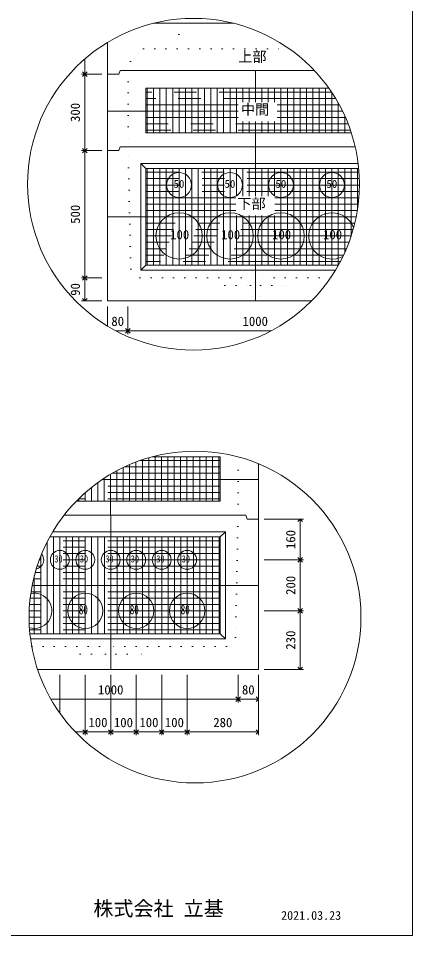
# Model space of a CAD drawing. Units: millimetres, scale not verified. Extents: x -4890 to 18490, y -2339 to 2339.
# Drawn here: x -2944 to -1830, y -1936 to 658 of the extents above; entities that cross this region are included whole.
import ezdxf
from ezdxf.enums import TextEntityAlignment as Align

# ---------------------------------------------------------------- set-up
doc = ezdxf.new("R2010")
doc.units = ezdxf.units.MM
doc.header["$LTSCALE"] = 10
doc.linetypes.add('USER2', pattern=[50.8, 31.75, -6.35, 6.35, -6.35])
doc.linetypes.add('USER5', pattern=[3.185, 0.01, -3.175])
for name, color, linetype, lineweight in [('0-2_waku', 7, 'Continuous', 18), ('0-3_gaikei', 7, 'Continuous', 18), ('0-4_kakure', 7, 'USER5', 18), ('0-5_sunpou', 7, 'Continuous', 5), ('0-7_hole', 7, 'Continuous', 18), ('0-8_uchigawa', 6, 'Continuous', 18), ('0-D_文字１', 7, 'Continuous', 18), ('0-E_コア部分\u3000寸法補助線3', 150, 'USER2', 18), ('0-F_コア部分\u3000寸法補助線2', 150, 'USER2', 18), ('1-0_コア部分\u3000中心補助線', 1, 'Continuous', 18), ('1-1_コア部分\u3000寸法補助線', 7, 'USER2', 5), ('1-2_uchigawa2', 6, 'USER2', 18)]:
    doc.layers.add(name, color=color, linetype=linetype, lineweight=lineweight)
doc.styles.add('ＭＳ ゴシック', font='')
doc.styles.get('ＭＳ ゴシック').set_extended_font_data('MS Gothic')

# ---------------------------------------------------------------- blocks, each defined once
blk = doc.blocks.new('_Open90')
at = {"layer": '0-5_sunpou'}
blk.add_line((0, 0), (-1, 0), dxfattribs=at)
blk.add_lwpolyline([(-0.5, 0.5), (0, 0), (-0.5, -0.5)], dxfattribs=at)

msp = doc.modelspace()

# ---------------------------------------------------------------- linework, layer by layer
at = {"layer": '0-2_waku'}
for p in [(-1830, 2339.23), (-4890, -1935.77), (-4890, -1935.77), (-4890, -1935.77), (-4890, -1935.77)]:
    msp.add_line(p, (-1830, -1935.77), dxfattribs=at)
at = {"layer": '0-3_gaikei'}
for p, q in [((-2562.74, 643.59), (-2508.7, 643.59)), ((-2562.74, 643.59), (-2508.7, 643.59)), ((-2562.74, 643.59), (-2508.7, 643.59)), ((-2335.65, 643.59), (-2562.74, 643.59)), ((-2562.7, 643.59), (-2335.65, 643.59)), ((-2562.7, 643.59), (-2335.65, 643.59)), ((-2692.3, 499.59), (-2692.3, 589.6)), ((-2692.3, 499.59), (-2692.3, -141.21)), ((-2659.9, 499.59), (-2692.3, 499.59)), ((-2659.9, 499.59), (-2692.3, 499.59)), ((-2656.3, 510.39), (-2659.9, 499.59)), ((-2274.09, 510.39), (-2655.69, 510.39)), ((-2108.11, 510.39), (-2274.7, 510.39)), ((-2656.3, 294.39), (-2659.9, 283.59)), ((-2274.09, 294.39), (-2655.69, 294.39)), ((-1992.39, 294.39), (-2274.7, 294.39)), ((-2659.9, 283.59), (-2692.3, 283.59)), ((-2659.9, 283.59), (-2692.3, 283.59)), ((-2692.3, -141.21), (-2115.99, -141.21)), ((-2692.3, -141.21), (-2115.99, -141.21)), ((-2692.3, -141.21), (-2115.99, -141.21)), ((-2265.6, -959.8), (-2265.6, -601.84)), ((-2301.6, -747.4), (-2298, -758.2)), ((-2265.6, -758.2), (-2298, -758.2))]:
    msp.add_line(p, q, dxfattribs=at)
for points in [[(-2301.6, -747.4), (-2683.2, -747.4), (-2815.26, -747.4)], [(-2889.91, -1183), (-2265.6, -1183), (-2265.6, -758.2)], [(-2880.76, -1183), (-2265.6, -1183), (-2265.6, -758.2)]]:
    msp.add_lwpolyline(points, dxfattribs=at)
at = {"layer": '0-4_kakure'}
for p, q in [((-2490.7, 643.59), (-2490.7, 655.71)), ((-2490.7, 643.59), (-2490.7, 571.59)), ((-2626.89, 535.59), (-2590.89, 571.59)), ((-2590.89, 571.59), (-2178.61, 571.59)), ((-2626.89, 535.59), (-2634.09, 510.39)), ((-2634.09, 510.39), (-2634.09, 294.39)), ((-2626.65, -51.21), (-2634.09, 294.39)), ((-2626.65, -51.21), (-2600.91, -76.41)), ((-2600.91, -76.41), (-2274.09, -76.41)), ((-2360.49, -98.01), (-2382.09, -76.41)), ((-2062.44, -76.41), (-2274.09, -76.41)), ((-2187.69, -98.01), (-2166.09, -76.41)), ((-2360.49, -98.01), (-2288.49, -98.01)), ((-2288.49, -98.01), (-2285.61, -141.21)), ((-2259.69, -98.01), (-2262.57, -141.21)), ((-2259.69, -98.01), (-2187.69, -98.01)), ((-2323.2, -747.4), (-2323.2, -582.26)), ((-2323.2, -747.4), (-2330.63, -1093)), ((-2330.63, -1093), (-2356.38, -1118.2)), ((-2906.43, -1118.2), (-2683.2, -1118.2)), ((-2769.6, -1139.8), (-2791.2, -1118.2)), ((-2769.6, -1139.8), (-2697.6, -1139.8)), ((-2697.6, -1139.8), (-2694.72, -1183)), ((-2356.38, -1118.2), (-2683.2, -1118.2)), ((-2668.8, -1139.8), (-2671.68, -1183)), ((-2668.8, -1139.8), (-2596.8, -1139.8)), ((-2596.8, -1139.8), (-2575.2, -1118.2))]:
    msp.add_line(p, q, dxfattribs=at)
at = {"layer": '0-5_sunpou', "color": 150, "lineweight": 18}
for p, q in [((-2756.61, 542.71), (-2756.61, 512.55)), ((-2708.14, 499.59), (-2765.97, 499.59)), ((-2723.98, 499.59), (-2765.97, 499.59)), ((-2756.61, 486.63), (-2756.61, 296.55)), ((-2708.14, 283.59), (-2765.97, 283.59)), ((-2708.14, 283.59), (-2765.97, 283.59)), ((-2756.61, 270.63), (-2756.61, -63.45)), ((-2708.14, -76.41), (-2765.97, -76.41)), ((-2723.98, -76.41), (-2765.97, -76.41)), ((-2756.61, -89.37), (-2756.61, -128.25)), ((-2708.14, -141.21), (-2765.97, -141.21)), ((-2692.3, -157.05), (-2692.3, -212.26)), ((-2634.7, -157.05), (-2634.7, -235.11)), ((-2634.7, -157.05), (-2634.7, -235.11)), ((-2668.52, -225.75), (-2647.66, -225.75)), ((-2621.74, -225.75), (-2229.88, -225.75)), ((-2249.76, -758.2), (-2138.44, -758.2)), ((-2147.8, -771.16), (-2147.8, -860.44)), ((-2249.76, -873.4), (-2138.44, -873.4)), ((-2249.76, -873.4), (-2138.44, -873.4)), ((-2147.8, -886.36), (-2147.8, -1004.44)), ((-2249.76, -1017.4), (-2138.44, -1017.4)), ((-2249.76, -1017.4), (-2138.44, -1017.4)), ((-2147.8, -1030.36), (-2147.8, -1170.04)), ((-2249.76, -1183), (-2138.44, -1183)), ((-2827.2, -1198.84), (-2827.2, -1306.64)), ((-2755.2, -1198.84), (-2755.2, -1369.3)), ((-2755.2, -1198.84), (-2755.2, -1369.3)), ((-2683.2, -1198.84), (-2683.2, -1369.3)), ((-2683.2, -1198.84), (-2683.2, -1369.3)), ((-2611.2, -1198.84), (-2611.2, -1369.3)), ((-2611.2, -1198.84), (-2611.2, -1369.3)), ((-2539.2, -1198.84), (-2539.2, -1369.3)), ((-2539.2, -1198.84), (-2539.2, -1369.3)), ((-2467.2, -1198.84), (-2467.2, -1369.3)), ((-2467.2, -1198.84), (-2467.2, -1369.3)), ((-2323.2, -1198.84), (-2323.2, -1276.9)), ((-2323.2, -1198.84), (-2323.2, -1276.9)), ((-2265.6, -1198.84), (-2265.6, -1276.9)), ((-2265.6, -1198.84), (-2265.6, -1369.3)), ((-2852.16, -1267.54), (-2336.16, -1267.54)), ((-2310.24, -1267.54), (-2278.56, -1267.54)), ((-2783.06, -1359.94), (-2768.16, -1359.94)), ((-2742.24, -1359.94), (-2696.16, -1359.94)), ((-2670.24, -1359.94), (-2624.16, -1359.94)), ((-2598.24, -1359.94), (-2552.16, -1359.94)), ((-2526.24, -1359.94), (-2480.16, -1359.94)), ((-2454.24, -1359.94), (-2278.56, -1359.94))]:
    msp.add_line(p, q, dxfattribs=at)
for centre in [(-2449.2, 188.67), (-2444.99, -1035.05)]:
    msp.add_circle(centre, 468.88, dxfattribs=at)
at = {"layer": '0-7_hole'}
for centre, radius in [((-2490.09, 186.39), 35.28), ((-2346.09, 186.39), 35.28), ((-2202.09, 186.39), 35.28), ((-2058.09, 186.39), 35.28), ((-2490.09, 42.39), 65.52), ((-2346.09, 42.39), 65.52), ((-2202.09, 42.39), 65.52), ((-2827.2, -873.4), 26.64), ((-2755.2, -873.4), 26.64), ((-2683.2, -873.4), 26.64), ((-2611.2, -873.4), 26.64), ((-2539.2, -873.4), 26.64), ((-2467.2, -873.4), 26.64), ((-2755.2, -1017.4), 49.68), ((-2611.2, -1017.4), 49.68), ((-2467.2, -1017.4), 49.68)]:
    msp.add_circle(centre, radius, dxfattribs=at)
for centre, radius, start, end in [((-2058.09, 42.39), 65.52, 20.66629, 298.32089), ((-2899.2, -873.4), 26.64, 281.59033, 39.2294), ((-2899.2, -1017.4), 49.68, 253.99064, 101.55918)]:
    msp.add_arc(centre, radius, start, end, dxfattribs=at)
at = {"layer": '0-8_uchigawa'}
for p, q in [((-2598.09, 247.59), (-2583.69, 233.19)), ((-2598.09, -54.81), (-2598.09, 247.59)), ((-2583.69, 233.19), (-2274.09, 233.19)), ((-2583.69, -40.41), (-2583.69, 233.19)), ((-2274.09, 233.19), (-1982.44, 233.19)), ((-2598.09, -54.81), (-2583.69, -40.41)), ((-2583.69, -40.41), (-2040.09, -40.41)), ((-2598.09, -54.81), (-2048.49, -54.81)), ((-2359.2, -1096.6), (-2359.2, -794.2)), ((-2373.6, -1082.2), (-2373.6, -808.6)), ((-2911.49, -1082.2), (-2373.6, -1082.2)), ((-2359.2, -1096.6), (-2373.6, -1082.2)), ((-2909.81, -1096.6), (-2359.2, -1096.6))]:
    msp.add_line(p, q, dxfattribs=at)
for points in [[(-2598.09, 247.59), (-2274.09, 247.59), (-1984.04, 247.59)], [(-2855.56, -808.6), (-2683.2, -808.6), (-2373.6, -808.6), (-2359.2, -794.2)], [(-2847.28, -794.2), (-2683.2, -794.2), (-2359.2, -794.2)]]:
    msp.add_lwpolyline(points, dxfattribs=at)
at = {"layer": '0-E_コア部分\u3000寸法補助線3'}
for p, q in [((-2580.09, 333.99), (-2580.09, 459.99)), ((-2544.09, 333.99), (-2544.09, 459.99)), ((-2508.09, 333.99), (-2508.09, 459.99)), ((-2472.09, 333.99), (-2472.09, 459.99)), ((-2436.09, 333.99), (-2436.09, 459.99)), ((-2400.09, 333.99), (-2400.09, 459.99)), ((-2364.09, 333.99), (-2364.09, 459.99)), ((-2328.09, 333.99), (-2328.09, 459.99)), ((-2292.09, 420.22), (-2292.09, 459.99)), ((-2256.09, 420.22), (-2256.09, 459.99)), ((-2220.09, 420.22), (-2220.09, 459.99)), ((-2184.09, 333.99), (-2184.09, 459.99)), ((-2148.09, 333.99), (-2148.09, 459.99)), ((-2112.09, 333.99), (-2112.09, 459.99)), ((-2076.09, 333.99), (-2076.09, 459.99)), ((-2040.09, 333.99), (-2040.09, 417.74)), ((-2323.08, 413.19), (-2583.69, 413.19)), ((-2037.57, 413.19), (-2212.92, 413.19)), ((-2323.08, 377.19), (-2583.69, 377.19)), ((-2292.09, 333.99), (-2292.09, 366.31)), ((-2256.09, 333.99), (-2256.09, 366.31)), ((-2220.09, 333.99), (-2220.09, 366.31)), ((-2019.89, 377.19), (-2212.92, 377.19)), ((-2004.09, 333.99), (-2004.09, 336.06)), ((-1981.53, 222.39), (-2583.69, 222.39)), ((-2580.09, -40.41), (-2580.09, 233.19)), ((-2544.09, -40.41), (-2544.09, 233.19)), ((-2508.09, -40.41), (-2508.09, 233.19)), ((-2472.09, -40.41), (-2472.09, 233.19)), ((-2436.09, -40.41), (-2436.09, 233.19)), ((-2400.09, -40.41), (-2400.09, 233.19)), ((-2364.09, -40.41), (-2364.09, 233.19)), ((-2328.09, 154.42), (-2328.09, 233.19)), ((-2292.09, 154.42), (-2292.09, 233.19)), ((-2256.09, 154.42), (-2256.09, 233.19)), ((-2220.09, 154.42), (-2220.09, 233.19)), ((-2184.09, -40.41), (-2184.09, 233.19)), ((-2148.09, -40.41), (-2148.09, 233.19)), ((-2112.09, -40.41), (-2112.09, 233.19)), ((-2076.09, -40.41), (-2076.09, 233.19)), ((-2040.09, -40.41), (-2040.09, 233.19)), ((-2004.09, 41.28), (-2004.09, 233.19)), ((-1980.32, 186.39), (-2583.69, 186.39)), ((-2329.71, 150.39), (-2583.69, 150.39)), ((-1981.88, 150.39), (-2219.55, 150.39)), ((-2329.71, 114.39), (-2583.69, 114.39)), ((-1986.24, 114.39), (-2219.55, 114.39)), ((-1993.47, 78.39), (-2583.69, 78.39)), ((-2328.09, -40.41), (-2328.09, 100.51)), ((-2292.09, -40.41), (-2292.09, 100.51)), ((-2256.09, -40.41), (-2256.09, 100.51)), ((-2220.09, -40.41), (-2220.09, 100.51)), ((-2003.72, 42.39), (-2583.69, 42.39)), ((-2017.2, 6.39), (-2583.69, 6.39)), ((-2034.23, -29.61), (-2583.69, -29.61)), ((-2593.81, -707.8), (-2593.81, -590.41)), ((-2557.81, -707.8), (-2557.81, -581.8)), ((-2521.81, -707.8), (-2521.81, -581.8)), ((-2485.81, -707.8), (-2485.81, -581.8)), ((-2449.81, -707.8), (-2449.81, -581.8)), ((-2413.81, -707.8), (-2413.81, -581.8)), ((-2377.81, -707.8), (-2377.81, -581.8)), ((-2665.81, -707.8), (-2665.81, -621.42)), ((-2629.81, -707.8), (-2629.81, -604.13)), ((-2701.81, -707.8), (-2701.81, -642.76)), ((-2374.21, -628.6), (-2678.75, -628.6)), ((-2737.81, -707.8), (-2737.81, -668.85)), ((-2374.21, -664.6), (-2732.41, -664.6)), ((-2773.81, -707.8), (-2773.81, -700.8)), ((-2373.6, -819.4), (-2861.33, -819.4)), ((-2845.2, -1082.2), (-2845.2, -808.6)), ((-2809.2, -1082.2), (-2809.2, -808.6)), ((-2773.2, -1082.2), (-2773.2, -808.6)), ((-2737.2, -1082.2), (-2737.2, -808.6)), ((-2701.2, -1082.2), (-2701.2, -808.6)), ((-2665.2, -1082.2), (-2665.2, -808.6)), ((-2629.2, -1082.2), (-2629.2, -808.6)), ((-2593.2, -1082.2), (-2593.2, -808.6)), ((-2557.2, -1082.2), (-2557.2, -808.6)), ((-2521.2, -1082.2), (-2521.2, -808.6)), ((-2485.2, -1082.2), (-2485.2, -808.6)), ((-2449.2, -1082.2), (-2449.2, -808.6)), ((-2413.2, -1082.2), (-2413.2, -808.6)), ((-2377.2, -1082.2), (-2377.2, -808.6)), ((-2373.6, -855.4), (-2878.08, -855.4)), ((-2881.2, -1082.2), (-2881.2, -863.09)), ((-2373.6, -891.4), (-2891.32, -891.4)), ((-2373.6, -927.4), (-2901.34, -927.4)), ((-2373.6, -963.4), (-2908.36, -963.4)), ((-2373.6, -999.4), (-2912.51, -999.4)), ((-2373.6, -1035.4), (-2913.86, -1035.4)), ((-2373.6, -1071.4), (-2912.45, -1071.4))]:
    msp.add_line(p, q, dxfattribs=at)
at = {"layer": '0-F_コア部分\u3000寸法補助線2'}
for p, q in [((-2562.09, 333.99), (-2562.09, 459.99)), ((-2526.09, 333.99), (-2526.09, 459.99)), ((-2490.09, 333.99), (-2490.09, 459.99)), ((-2454.09, 333.99), (-2454.09, 459.99)), ((-2382.09, 333.99), (-2382.09, 459.99)), ((-2310.09, 420.22), (-2310.09, 459.99)), ((-2238.09, 420.22), (-2238.09, 459.99)), ((-2166.09, 333.99), (-2166.09, 459.99)), ((-2094.09, 333.99), (-2094.09, 459.99)), ((-2047.91, 431.19), (-2583.69, 431.19)), ((-2310.09, 333.99), (-2310.09, 366.31)), ((-2238.09, 333.99), (-2238.09, 366.31)), ((-2022.09, 333.99), (-2022.09, 382.12)), ((-2012.43, 359.19), (-2583.69, 359.19)), ((-2526.09, -40.41), (-2526.09, 233.19)), ((-2490.09, -40.41), (-2490.09, 233.19)), ((-2454.09, -40.41), (-2454.09, 233.19)), ((-2382.09, -40.41), (-2382.09, 233.19)), ((-2310.09, 154.42), (-2310.09, 233.19)), ((-2238.09, 154.42), (-2238.09, 233.19)), ((-2166.09, -40.41), (-2166.09, 233.19)), ((-2094.09, -40.41), (-2094.09, 233.19)), ((-2022.09, -4.78), (-2022.09, 233.19)), ((-1980.58, 204.39), (-2583.69, 204.39)), ((-2329.71, 132.39), (-2583.69, 132.39)), ((-1983.71, 132.39), (-2219.55, 132.39)), ((-2310.09, -40.41), (-2310.09, 100.51)), ((-2238.09, -40.41), (-2238.09, 100.51)), ((-1998.21, 60.39), (-2583.69, 60.39)), ((-2025.25, -11.61), (-2583.69, -11.61)), ((-2575.81, -707.8), (-2575.81, -584.79)), ((-2503.81, -707.8), (-2503.81, -581.8)), ((-2431.81, -707.8), (-2431.81, -581.8)), ((-2647.81, -707.8), (-2647.81, -612.31)), ((-2374.21, -610.6), (-2644.21, -610.6)), ((-2719.81, -707.8), (-2719.81, -655.15)), ((-2374.21, -682.6), (-2754.22, -682.6)), ((-2863.2, -1082.2), (-2863.2, -823.04)), ((-2791.2, -1082.2), (-2791.2, -808.6)), ((-2719.2, -1082.2), (-2719.2, -808.6)), ((-2647.2, -1082.2), (-2647.2, -808.6)), ((-2575.2, -1082.2), (-2575.2, -808.6)), ((-2503.2, -1082.2), (-2503.2, -808.6)), ((-2431.2, -1082.2), (-2431.2, -808.6)), ((-2373.6, -837.4), (-2870.17, -837.4)), ((-2899.2, -1082.2), (-2899.2, -918.68)), ((-2373.6, -909.4), (-2896.72, -909.4)), ((-2373.6, -981.4), (-2910.79, -981.4)), ((-2373.6, -1053.4), (-2913.51, -1053.4))]:
    msp.add_line(p, q, dxfattribs=at)
at = {"layer": '1-0_コア部分\u3000中心補助線'}
for p, q in [((-2274.09, 420.22), (-2274.09, 510.39)), ((-2323.08, 395.19), (-2692.3, 395.19)), ((-2028.25, 395.19), (-2212.92, 395.19)), ((-2274.09, 294.39), (-2274.09, 366.31)), ((-2274.09, 154.42), (-2274.09, 294.39)), ((-2691.69, 96.39), (-1989.49, 96.39)), ((-2274.09, -141.21), (-2274.09, 100.51)), ((-2266.82, -646.6), (-2707.58, -646.6)), ((-2683.81, -747.4), (-2683.81, -631.55)), ((-2683.2, -1183), (-2683.2, -747.4)), ((-2905.21, -945.4), (-2265.6, -945.4))]:
    msp.add_line(p, q, dxfattribs=at)
at = {"layer": '1-1_コア部分\u3000寸法補助線'}
for p, q in [((-2059.36, 449.19), (-2583.69, 449.19)), ((-2562.09, 333.99), (-2562.09, 459.99)), ((-2490.09, 333.99), (-2490.09, 459.99)), ((-2418.09, 333.99), (-2418.09, 459.99)), ((-2346.09, 333.99), (-2346.09, 459.99)), ((-2202.09, 333.99), (-2202.09, 459.99)), ((-2130.09, 333.99), (-2130.09, 459.99)), ((-2058.09, 333.99), (-2058.09, 447.28)), ((-2005.82, 341.19), (-2583.69, 341.19)), ((-2562.09, -40.41), (-2562.09, 233.19)), ((-2490.09, -40.41), (-2490.09, 233.19)), ((-2418.09, -40.41), (-2418.09, 233.19)), ((-2346.09, -40.41), (-2346.09, 233.19)), ((-2202.09, -40.41), (-2202.09, 233.19)), ((-2130.09, -40.41), (-2130.09, 233.19)), ((-2058.09, -40.41), (-2058.09, 233.19)), ((-1986.09, 115.36), (-1986.09, 233.19)), ((-1980.76, 168.39), (-2583.69, 168.39)), ((-2010.04, 24.39), (-2583.69, 24.39)), ((-2374.21, -592.6), (-2600.18, -592.6)), ((-2539.81, -707.8), (-2539.81, -581.8)), ((-2467.81, -707.8), (-2467.81, -581.8)), ((-2395.81, -707.8), (-2395.81, -581.8)), ((-2611.81, -707.8), (-2611.81, -596.85)), ((-2755.81, -707.8), (-2755.81, -684)), ((-2374.21, -700.6), (-2773.61, -700.6)), ((-2827.2, -1082.2), (-2827.2, -808.6)), ((-2755.2, -1082.2), (-2755.2, -808.6)), ((-2611.2, -1082.2), (-2611.2, -808.6)), ((-2539.2, -1082.2), (-2539.2, -808.6)), ((-2467.2, -1082.2), (-2467.2, -808.6)), ((-2395.2, -1082.2), (-2395.2, -808.6)), ((-2373.6, -873.4), (-2885.12, -873.4)), ((-2899.2, -1082.2), (-2899.2, -918.68)), ((-2373.6, -1017.4), (-2913.53, -1017.4))]:
    msp.add_line(p, q, dxfattribs=at)
at = {"layer": '1-2_uchigawa2'}
for p, q in [((-2583.69, 459.99), (-2274.09, 459.99)), ((-2583.69, 459.99), (-2583.69, 333.99)), ((-2066.79, 459.99), (-2274.09, 459.99)), ((-2583.69, 333.99), (-2274.09, 333.99)), ((-2003.41, 333.99), (-2274.09, 333.99)), ((-2374.21, -581.8), (-2565.04, -581.8)), ((-2374.21, -581.8), (-2374.21, -707.8)), ((-2780.78, -707.8), (-2683.81, -707.8)), ((-2374.21, -707.8), (-2683.81, -707.8))]:
    msp.add_line(p, q, dxfattribs=at)

# ---------------------------------------------------------------- block references
at = {"layer": '0-5_sunpou', "xscale": 12.96, "yscale": 12.96}
for p, rotation in [((-2756.61, 499.59), 270), ((-2756.61, 499.59), 90), ((-2756.61, 283.59), 270), ((-2756.61, 283.59), 90), ((-2756.61, -76.41), 270), ((-2756.61, -76.41), 90), ((-2756.61, -141.21), 270), ((-2634.7, -225.75), 180), ((-2147.8, -758.2), 90), ((-2147.8, -873.4), 270), ((-2147.8, -873.4), 90), ((-2147.8, -1017.4), 270), ((-2147.8, -1017.4), 90), ((-2147.8, -1183), 270), ((-2323.2, -1267.54), 180), ((-2755.2, -1359.94), 180), ((-2683.2, -1359.94), 180), ((-2611.2, -1359.94), 180), ((-2539.2, -1359.94), 180), ((-2467.2, -1359.94), 180)]:
    msp.add_blockref('_Open90', p, dxfattribs=dict(at, rotation=rotation))
for p in [(-2634.7, -225.75), (-2323.2, -1267.54), (-2265.6, -1267.54), (-2755.2, -1359.94), (-2683.2, -1359.94), (-2611.2, -1359.94), (-2539.2, -1359.94), (-2467.2, -1359.94), (-2265.6, -1359.94)]:
    msp.add_blockref('_Open90', p, dxfattribs=at)

# ---------------------------------------------------------------- texts
at = {"layer": '0-5_sunpou', "style": 'ＭＳ ゴシック'}
for s, p in [('300', (-2762.37, 364.59)), ('500', (-2762.37, 76.59)), ('90', (-2762.37, -126.81)), ('160', (-2153.56, -842.8)), ('200', (-2153.56, -972.4)), ('230', (-2153.56, -1127.2))]:
    msp.add_text(s, height=26.39, rotation=90, dxfattribs=at).set_placement(p, align=Align.BOTTOM_LEFT)
for s, p in [('80', (-2681.5, -219.99)), ('1000', (-2310.7, -219.99)), ('1000', (-2719.2, -1261.78)), ('80', (-2312.4, -1261.78)), ('100', (-2746.2, -1354.18)), ('100', (-2674.2, -1354.18)), ('100', (-2602.2, -1354.18)), ('100', (-2530.2, -1354.18)), ('280', (-2393.4, -1354.18))]:
    msp.add_text(s, height=26.39, dxfattribs=at).set_placement(p, align=Align.BOTTOM_LEFT)
at = {"layer": '0-D_文字１', "style": 'ＭＳ ゴシック'}
for s, height, p in [('上部', 29.33, (-2322.89, 525.96)), ('中間', 29.33, (-2315.17, 376.48)), ('50', 22.43, (-2505.63, 171.74)), ('50', 22.43, (-2361.63, 171.74)), ('50', 22.43, (-2217.63, 171.74)), ('50', 22.43, (-2073.63, 171.74)), ('下部', 29.33, (-2325.4, 110.23)), ('100', 26.39, (-2515.25, 24.98)), ('100', 26.39, (-2371.25, 24.98)), ('100', 26.39, (-2227.25, 24.98)), ('100', 26.39, (-2083.25, 24.98)), ('株式会社 立基', 41.57, (-2732.23, -1892.29)), ('2021.03.23', 24.94, (-2201.71, -1898.5))]:
    msp.add_text(s, height=height, dxfattribs=at).set_placement(p, align=Align.BOTTOM_LEFT)
at = {"layer": '0-D_文字１', "style": 'ＭＳ ゴシック', "width": 0.7}
for s, height, p in [('30', 20.19, (-2842.32, -886.74)), ('30', 20.19, (-2770.32, -886.74)), ('30', 20.19, (-2698.32, -886.74)), ('30', 20.19, (-2626.32, -886.74)), ('30', 20.19, (-2554.32, -886.74)), ('30', 20.19, (-2482.32, -886.74)), ('80', 26.39, (-2773.25, -1035.17)), ('80', 26.39, (-2629.25, -1035.17)), ('80', 26.39, (-2485.25, -1035.17))]:
    msp.add_text(s, height=height, dxfattribs=at).set_placement(p, align=Align.BOTTOM_LEFT)

doc.saveas('drawing.dxf')
